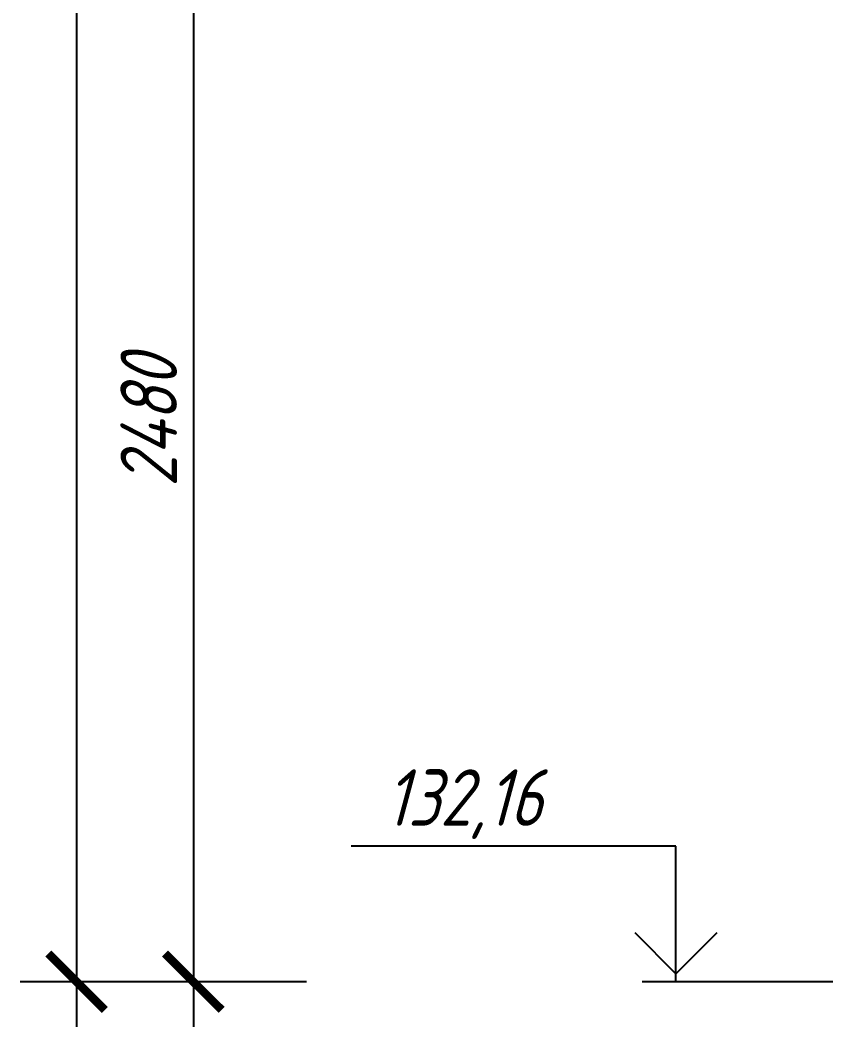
# Model space of a CAD drawing. Header units: millimetres. Extents: x 58188 to 87888, y -57829 to -36829.
# Drawn here: x 62544 to 64341, y -45148 to -42920 of the extents above; entities that cross this region are included whole.
import ezdxf

# ---------------------------------------------------------------- set-up
doc = ezdxf.new("R2010")
doc.units = ezdxf.units.MM
doc.layers.get('0').update_dxf_attribs({"lineweight": 40})
doc.layers.add('СПДС_Надписи', color=7, linetype='Continuous')
doc.styles.add('GOST 2.304', font='CS_Gost2304.shx', dxfattribs={"oblique": 15})

# ---------------------------------------------------------------- blocks, each defined once
blk = doc.blocks.new('_ArchTick')
at = {"color": 0, "linetype": 'ByBlock', "const_width": 0.15}
blk.add_lwpolyline([(-0.5, -0.5), (0.5, 0.5)], dxfattribs=at)

msp = doc.modelspace()

# ---------------------------------------------------------------- linework, layer by layer
at = {"layer": 'СПДС_Надписи', "ltscale": 50}
for p, q in [((62669, -39208.3), (62669, -45148.3)), ((62927.1, -42468.3), (62927.1, -45148.3)), ((62919, -45048.3), (62544, -45048.3)), ((63177.1, -45048.3), (62802.1, -45048.3))]:
    msp.add_line(p, q, dxfattribs=at)
at = {"layer": 'СПДС_Надписи', "linetype": 'Continuous', "ltscale": 50}
for p, q in [((63994.4, -44748.3), (63276.1, -44748.3)), ((63994.4, -45048.3), (63994.4, -44748.3)), ((63903.2, -44939.4), (63994.4, -45030.6)), ((63994.4, -45030.6), (64085.5, -44939.4)), ((64341.5, -45048.3), (63919.4, -45048.3))]:
    msp.add_line(p, q, dxfattribs=at)

# ---------------------------------------------------------------- block references
at = {"layer": 'СПДС_Надписи', "ltscale": 50, "xscale": 125, "yscale": 125, "zscale": 125, "rotation": 270}
for p in [(62669, -45048.3), (62927.1, -45048.3)]:
    msp.add_blockref('_ArchTick', p, dxfattribs=at)

# ---------------------------------------------------------------- texts
at = {"layer": 'СПДС_Надписи', "linetype": 'Continuous', "ltscale": 50, "style": 'GOST 2.304', "oblique": 15}
msp.add_text('132,16', height=125, dxfattribs=at).set_placement((63351.1, -44703.3))
at = {"layer": 'СПДС_Надписи', "ltscale": 50, "insert": (62828.5, -43808.3), "char_height": 125, "attachment_point": 5, "rotation": 90, "style": 'GOST 2.304', "bg_fill": 3, "box_fill_scale": 1.1, "bg_fill_color": 256, "bg_fill_true_color": 13158600, "bg_fill_transparency": 0}
msp.add_mtext('\\A1;2480', dxfattribs=at)

doc.saveas('drawing.dxf')
